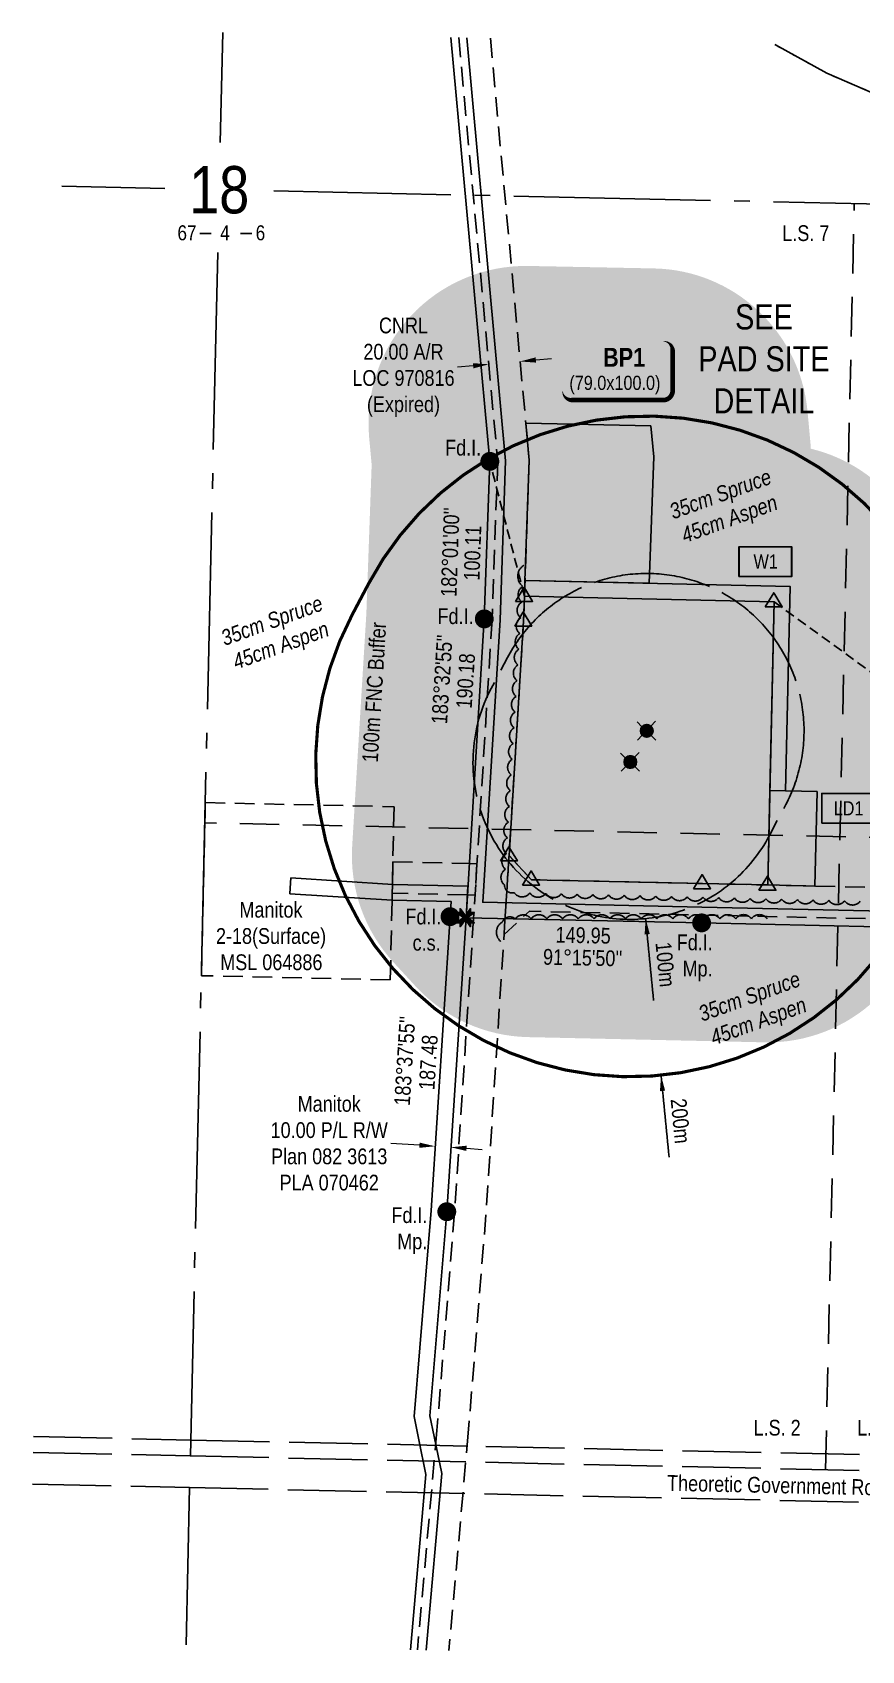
# Model space of a CAD drawing. Extents: x 397066 to 399449, y 6072699 to 6074917.
# Drawn here: x 397167 to 397694, y 6072749 to 6073777 of the extents above; entities that cross this region are included whole.
import ezdxf
from ezdxf.enums import TextEntityAlignment as Align

# ---------------------------------------------------------------- set-up
doc = ezdxf.new("R2010")
doc.units = 0
doc.header["$LTSCALE"] = 5
doc.header["$PDSIZE"] = 0.5
for name, pattern in [('0', [1, 1, 0]), ('foc-ACCESSROAD', [3.75, 2.5, -1.25]), ('foc-BUFFER', [16.75, 15, -1.75]), ('foc-LSD', [8, 5, -3]), ('foc-QUARTERLINE', [33, 25, -3, 2, -3]), ('foc-TIELINE', [1.875, 1.25, -0.625]), ('foc-UNSURVEYED', [12.5, 10, -2.5]), ('foc-WHEELTRACKS', [2, 0.4, -1.6])]:
    doc.linetypes.add(name, pattern=pattern)
doc.layers.get('Defpoints').update_dxf_attribs({"color": 9})
for name, color, linetype in [('10', 1, 'Continuous'), ('9', 3, 'Continuous'), ('AS-ROADS', 254, 'Continuous'), ('AUX-BUFFER', 7, 'foc-BUFFER'), ('C-AR', 13, 'foc-ACCESSROAD'), ('DETAIL-T', 7, 'Continuous'), ('F-AR', 190, 'foc-ACCESSROAD'), ('F-RW', 190, 'Continuous'), ('F-WS', 190, 'foc-ACCESSROAD'), ('L-BD', 7, 'Continuous'), ('L-MON', 1, 'Continuous'), ('L-QSEC', 8, 'foc-QUARTERLINE'), ('L-ROAD-T', 7, 'Continuous'), ('L-SECLBL', 7, 'Continuous'), ('L-SECTION-LSD', 7, 'foc-LSD'), ('L-TIE', 7, 'foc-TIELINE'), ('L-USEC', 7, 'foc-UNSURVEYED'), ('P-BUFFER-H 30m', 51, 'Continuous'), ('P-BUFFER-T', 40, 'Continuous'), ('P-PROPOSED', 10, 'Continuous'), ('P-PROPOSED-H', 21, 'Continuous'), ('P-TEMP-BLOCKS', 250, 'Continuous'), ('P-TEMP-BLUE', 146, 'Continuous'), ('T-BUSH', 110, '0'), ('T-BUSH-T', 110, 'Continuous'), ('T-WATER-P3', 160, 'foc-WHEELTRACKS')]:
    doc.layers.add(name, color=color, linetype=linetype)
for name, color, linetype, lineweight in [('C-AR-T', 13, 'Continuous', 9), ('F-RW-T', 190, 'Continuous', 9), ('F-WS-T', 190, 'Continuous', 9)]:
    doc.layers.add(name, color=color, linetype=linetype, lineweight=lineweight)
doc.layers.add('P-TEMP-BLUE-H', color=7, linetype='Continuous', true_color=0x99e6ff)
doc.styles.add('100L', font='', dxfattribs={"height": 11})
doc.styles.add('80', font='', dxfattribs={"height": 10})
doc.styles.add('80CG', font='', dxfattribs={"height": 10})
doc.styles.add('80L', font='', dxfattribs={"height": 10})
doc.styles.add('BOLD', font='')
doc.styles.add('foc-LtypeFont', font='', dxfattribs={"height": 7.349999999999999})
doc.styles.add('SIMPLEX', font='')
doc.styles.get('100L').set_extended_font_data('Arial Narrow')
doc.styles.get('80').set_extended_font_data('Arial Narrow')
doc.styles.get('80CG').set_extended_font_data('Arial Narrow')
doc.styles.get('80L').set_extended_font_data('Arial Narrow')
doc.styles.get('BOLD').set_extended_font_data('Arial Narrow', bold=True)
doc.styles.get('foc-LtypeFont').set_extended_font_data('Arial Narrow')
doc.styles.get('SIMPLEX').set_extended_font_data('Arial Narrow')
doc.linetypes.add('foc-TOPO-flowdirection-NOLINE', pattern='A,0,[">",foc-LtypeFont,S=0.3,R=0,X=0,Y=-0.945],-20,[">",foc-LtypeFont,S=0.3,R=0,X=0,Y=-0.945],0', length=20)
doc.dimstyles.new('CG2011', dxfattribs={"dimscale": 5, "dimtxt": 9, "dimasz": 2, "dimexe": 0.2, "dimexo": 0.0625, "dimgap": 0.5, "dimtad": 0, "dimtih": 1, "dimtoh": 1, "dimzin": 0, "dimdsep": 46, "dimtxsty": '80CG', "dimcen": 0.1, "dimse1": 1, "dimse2": 1, "dimclrd": 256, "dimclrt": 256, "dimaunit": 1, "dimadec": 4, "dimazin": 0, "dimtfac": 0.06, "dimtofl": 0, "dimtmove": 0, "dimatfit": 1, "dimfxl": 0.2, "dimtolj": 1, "dimtzin": 0, "dimlwd": -1, "dimarcsym": 0})
doc.dimstyles.new('Compass 5 000', dxfattribs={"dimscale": 5, "dimtxt": 9, "dimasz": 2, "dimexe": 0.2, "dimexo": 0.0625, "dimgap": 0.5, "dimtad": 0, "dimtih": 1, "dimtoh": 1, "dimzin": 0, "dimdsep": 46, "dimtxsty": '80CG', "dimcen": 0.1, "dimse1": 1, "dimse2": 1, "dimclrd": 256, "dimclrt": 256, "dimaunit": 1, "dimadec": 4, "dimazin": 0, "dimtfac": 0.06, "dimtofl": 0, "dimtmove": 0, "dimatfit": 1, "dimfxl": 0.2, "dimtolj": 1, "dimtzin": 0, "dimlwd": -1, "dimarcsym": 0})

# ---------------------------------------------------------------- blocks, each defined once
blk = doc.blocks.new('fdia')
at = {"color": 255, "const_width": 1}
blk.add_lwpolyline([(-0.5, 0, 1), (0.5, 0, 1)], format="xyb", close=True, dxfattribs=at)
blk = doc.blocks.new('Fdiaa')
blk.add_blockref('fdia', (0, 0))
blk = doc.blocks.new('fdib')
at = {"color": 1, "const_width": 1.6}
blk.add_lwpolyline([(-0.3999999999996362, 0, 0.9999999999999998), (0.3999999999996362, 0, 1)], format="xyb", close=True, dxfattribs=at)
at = {"color": 1}
blk.add_circle((0, 0), 0.8, dxfattribs=at)
blk = doc.blocks.new('Fdibb')
blk.add_blockref('fdib', (0, 0))
blk = doc.blocks.new('fdicc')
for name in ['Fdibb', 'Fdiaa']:
    blk.add_blockref(name, (0, 0))
blk = doc.blocks.new('FDI')
blk.add_blockref('fdicc', (0, 0))
blk = doc.blocks.new('TRIA')
blk.add_hatch(color=255).paths.add_polyline_path([(-0.0414550714867801, 1.521379340009161), (-1.474693147280959, -0.867350786313807), (1.391783004306489, -0.867350786313807)])
blk = doc.blocks.new('TRIAA')
blk.add_blockref('TRIA', (0, 0))
blk = doc.blocks.new('TRIB')
at = {"color": 1}
blk.add_lwpolyline([(-1.121455071486707, -0.6673507863138184), (-0.0414550714867801, 1.132649213686192), (1.038544928513147, -0.6673507863138184)], close=True, dxfattribs=at)
blk = doc.blocks.new('TRIBB')
blk.add_blockref('TRIB', (0, 0))
blk = doc.blocks.new('TRICC')
for name in ['TRIAA', 'TRIBB']:
    blk.add_blockref(name, (0, 0))
blk = doc.blocks.new('plspike')
blk.add_blockref('TRICC', (0, 0))
blk = doc.blocks.new('WC')
at = {"layer": 'L-MON'}
h = blk.add_hatch(color=255, dxfattribs=at)
h.dxf.hatch_style = 1
edge = h.paths.add_edge_path()
edge.add_arc((1e-16, -3.47e-14), 0.9, 0, 360)
at = {"layer": 'L-MON', "color": 240, "flags": 128}
for points in [[(-0.6221317521915455, 0.5029434191984639), (-1.231742929986921, 1.120400313844549)], [(0.5200624085104745, 0.6078939802747209), (1.126191209577769, 1.206321004927269)], [(-1.178786742863962, -1.184577638598091), (-0.5588098224687501, -0.5724784557627332)], [(1.15915571353878, -1.184577638598091), (0.5567817565693919, -0.5744511080601575)]]:
    blk.add_lwpolyline(points, dxfattribs=at)
at = {"layer": 'L-MON', "color": 240}
for radius in [0.8, 0.3730220647719884]:
    blk.add_circle((1e-16, -3.47e-14), radius, dxfattribs=at)
blk = doc.blocks.new('L-SECLBL')
at = {"layer": '9', "color": 7}
for p, q in [((-5.082139060913505, -27.83004804289613), (-12.28857354467345, -27.83004804289613)), ((20.70431141927111, -27.83004804289613), (13.49787693551116, -27.83004804289613))]:
    blk.add_line(p, q, dxfattribs=at)
at = {"layer": '10', "color": 2, "style": 'SIMPLEX'}
blk.add_attdef('SEC', text='', height=30, dxfattribs=at).set_placement((0, 0), align=Align.MIDDLE)
at = {"layer": '10', "color": 5, "style": '80L'}
blk.add_attdef('TWP', text='', height=9.5, dxfattribs=at).set_placement((-14.43410290347765, -27.36845155570791), align=Align.MIDDLE_RIGHT)
blk.add_attdef('RGE', text='', height=9.5, dxfattribs=at).set_placement((3.622123863462547, -27.36845155570791), align=Align.MIDDLE_CENTER)
blk.add_attdef('MER', text='', height=9.5, dxfattribs=at).set_placement((23.16775162027989, -27.36845155570791), align=Align.MIDDLE_LEFT)
blk = doc.blocks.new('*D434')
at = {"layer": 'Defpoints', "color": 0, "transparency": 16777216}
for p in [(397428.0243099066, 6073143.799837679), (397438.015477211, 6073143.142848925), (397423.1300540206, 6073069.370360624)]:
    blk.add_point(p, dxfattribs=at)
at = {"layer": 'F-RW-T', "transparency": 16777216}
for p, q in [((397413.1516040461, 6073070.026513126), (397394.910997014, 6073071.225959929)), ((397443.0996712996, 6073068.057219369), (397453.0781212742, 6073067.401066869))]:
    blk.add_line(p, q, dxfattribs=at)
for points in [[(397413.2609627963, 6073071.689588121), (397413.0422452959, 6073068.363438129), (397423.1300540206, 6073069.370360624)], [(397443.2090300499, 6073069.720294365), (397442.9903125495, 6073066.394144373), (397433.121221325, 6073068.71337187)]]:
    blk.add_solid(points, dxfattribs=at)
at = {"layer": 'F-RW-T', "transparency": 16777216, "insert": (397355.8250488557, 6073071.225959929), "char_height": 10, "attachment_point": 5, "style": '80CG'}
blk.add_mtext('\\A1;Manitok\\P10.00 P/L R/W\\PPlan 082 3613\\PPLA 070462', dxfattribs=at)
blk = doc.blocks.new('*D458')
at = {"layer": 'C-AR-T', "transparency": 16777216}
for p, q in [((397487.1108014339, 6073568.723739607), (397497.0686727457, 6073569.640690498)), ((397447.2787180179, 6073565.055880963), (397437.3208467059, 6073564.138930072))]:
    blk.add_line(p, q, dxfattribs=at)
for points in [[(397447.1258928693, 6073566.715526182), (397447.4315431664, 6073563.396235744), (397457.2365893298, 6073565.972831854)], [(397486.9579762854, 6073570.383384827), (397487.2636265825, 6073567.064094389), (397477.152930122, 6073567.806788716)]]:
    blk.add_solid(points, dxfattribs=at)
at = {"layer": 'Defpoints', "color": 0, "transparency": 16777216}
for p in [(397457.0987968679, 6073567.469225627), (397477.0151376601, 6073569.30318249), (397457.2365893298, 6073565.972831854)]:
    blk.add_point(p, dxfattribs=at)
at = {"layer": 'C-AR-T', "transparency": 16777216, "insert": (397403.0200281522, 6073564.138930073), "char_height": 10, "attachment_point": 5, "style": '80CG'}
blk.add_mtext('\\A1;CNRL\\P20.00 A/R\\PLOC 970816\\P(Expired)', dxfattribs=at)
blk = doc.blocks.new('TEMP')
h = blk.add_hatch(color=255)
h.dxf.hatch_style = 1
h.paths.add_polyline_path([(-5.274161e-10, 0.2514284397220763), (-0.6656854269836912, 1.152061669657268), (-0.6656854269836914, 0.6656854303339061), (-1.152061663105632, 0.6656854303339061), (-0.2514284404497629, 5.273253e-10), (-1.152061661774314, -0.665685419564579), (-0.6656854224511335, -0.6656854195645793), (-0.6656854224511335, -1.152061655686338), (-5.273251e-10, -0.2514284436956587), (0.6656854183820542, -1.152061663420681), (0.6656854183820542, -0.6656854208922597), (1.152061656810019, -0.6656854053035205), (0.2514284429676993, 5.273253e-10), (1.152061671303363, 0.6656854258011663), (0.6656854287749412, 0.6656854258011663), (0.6656854131859291, 1.15206166422904)])
h.paths.add_polyline_path([(0.5656854229146121, 0.8485281473411305), (0.5656854319800914, 0.5656854258011663), (0.8485281444547581, 0.5656854258011663), (0.0831890339399251, 0), (0.8485281399220186, -0.5656854150320215), (0.5656854183820542, -0.5656854240973189), (0.5656854183820542, -0.8485281365719859), (0, -0.08318903609469999), (-0.5656854224511337, -0.8485281320390644), (-0.5656854224511337, -0.5656854195645792), (-0.8485281349258001, -0.5656854195645794), (-0.0831890328488955, 0), (-0.8485281394583584, 0.5656854303339058), (-0.5656854269836913, 0.5656854303339061), (-0.5656854269836913, 0.8485281428085727), (0, 0.0831890306941206)], flags=16)
h = blk.add_hatch(color=1)
h.dxf.hatch_style = 1
h.paths.add_polyline_path([(0, 0.0831890306941205), (-0.5656854269836911, 0.8485281428085727), (-0.5656854269836912, 0.5656854303339061), (-0.8485281394583578, 0.5656854303339061), (-0.0831890328488953, -1e-16), (-0.8485281349258001, -0.5656854195645793), (-0.5656854224511337, -0.5656854195645793), (-0.5656854224511337, -0.848528132039064), (0, -0.08318903609469999), (0.5656854183820542, -0.8485281365719856), (0.5656854183820542, -0.5656854240973191), (0.8485281399220184, -0.5656854150320213), (0.0831890339399251, -1e-16), (0.8485281444547581, 0.5656854258011663), (0.5656854319800914, 0.5656854258011663), (0.5656854229146121, 0.8485281473411308)])
at = {"color": 1}
for p, q in [((-0.0831890328488953, 0), (0.0831890339399252, 0)), ((0, 0.0831890306941205), (0, -0.08318903609469999))]:
    blk.add_line(p, q, dxfattribs=at)
at = {"color": 255, "flags": 128}
blk.add_lwpolyline([(-0.251428440449763, 5.27325e-10), (-1.152061663105632, 0.6656854303339061), (-0.6656854269836914, 0.6656854303339061), (-0.6656854269836914, 1.152061669657268), (-5.274159999999999e-10, 0.2514284397220763), (0.6656854131859291, 1.15206166422904), (0.6656854287749412, 0.6656854258011663), (1.152061671303363, 0.6656854258011663), (0.2514284429676991, 5.27325e-10), (1.152061656810019, -0.6656854053035204), (0.6656854183820542, -0.6656854208922596), (0.6656854183820542, -1.152061663420681), (-5.27325e-10, -0.2514284436956586), (-0.6656854224511335, -1.152061655686338), (-0.6656854224511335, -0.6656854195645793), (-1.152061661774314, -0.6656854195645793)], close=True, dxfattribs=at)
at = {"color": 1, "flags": 128}
blk.add_lwpolyline([(-0.0831890328488953, 0), (-0.8485281394583578, 0.5656854303339061), (-0.5656854269836913, 0.5656854303339061), (-0.5656854269836913, 0.8485281428085727), (0, 0.0831890306941205), (0.5656854229146121, 0.8485281473411305), (0.5656854319800914, 0.5656854258011663), (0.8485281444547581, 0.5656854258011663), (0.0831890339399252, 0), (0.8485281399220184, -0.5656854150320214), (0.5656854183820542, -0.5656854240973189), (0.5656854183820542, -0.8485281365719856), (0, -0.08318903609469999), (-0.5656854224511335, -0.848528132039064), (-0.5656854224511335, -0.5656854195645792), (-0.8485281349258001, -0.5656854195645792)], close=True, dxfattribs=at)
blk = doc.blocks.new('Temp_Area5')
at = {"true_color": 0x99e6ff}
h = blk.add_hatch(color=141, dxfattribs=at)
h.dxf.hatch_style = 1
h.paths.add_polyline_path([(-16.82711371331243, -9.436567862801894), (16.33187767662457, -9.436567862801894), (16.33187767662457, 9.053714016554295), (-16.82711371331243, 9.053714016554295)])
at = {"color": 250}
for points in [[(-17.02711371331247, -9.636567862801712), (16.53187767662462, -9.636567862801712), (16.53187767662462, 9.253714016554113), (-17.02711371331247, 9.253714016554113)], [(-16.92711371331245, -9.536567862801803), (16.43187767662459, -9.536567862801803), (16.43187767662459, 9.153714016554204), (-16.92711371331245, 9.153714016554204)]]:
    blk.add_lwpolyline(points, close=True, dxfattribs=at)
at = {"color": 250, "style": '80L'}
blk.add_attdef('TEMPORARY', text='', height=9, dxfattribs=at).set_placement((0.001048257894581184, -0.1484938545327168), align=Align.MIDDLE_CENTER)
blk = doc.blocks.new('*U517')
at = {"true_color": 0x99e6ff}
h = blk.add_hatch(color=141, dxfattribs=at)
edge = h.paths.add_edge_path()
edge.add_line((-28.99999999999999, -18.91477355360985), (28.99999999999999, -18.91477355360985))
edge.add_arc((28.99999999999999, -12.91477355360985), 6, 270, 360)
edge.add_line((34.99999999999999, -12.91477355360985), (34.99999999999999, 12.5))
edge.add_arc((28.99999999999999, 12.5), 6, 0, 90)
edge.add_line((28.99999999999999, 18.5), (-28.99999999999999, 18.5))
edge.add_arc((-28.99999999999999, 12.5), 6, 90, 180)
edge.add_line((-34.99999999999999, 12.5), (-34.99999999999999, -12.91477355360985))
edge.add_arc((-28.99999999999999, -12.91477355360985), 6, 180, 270)
at = {"color": 250, "flags": 128}
blk.add_lwpolyline([(-28.99999999999999, -18.91477355360985, 3, 3, 0), (28.99999999999999, -18.91477355360985, 3, 3, 0.414213562373095), (34.99999999999999, -12.91477355360985, 3, 3, 0), (34.99999999999999, 12.5, 3, 0, 0.414213562373095), (28.99999999999999, 18.5, 0, 0, 0), (-28.99999999999999, 18.5, 0, 0, 0.414213562373095), (-34.99999999999999, 12.5, 0, 0, 0), (-34.99999999999999, -12.91477355360985, 0, 3, 0.414213562373095)], format="xyseb", close=True, dxfattribs=at)
at = {"flags": 128}
blk.add_lwpolyline([(-11.75173903616871, -41.25181558809643, 0, 7.499999999999999, 0), (-3.398394867633905e-15, 0, 0, 0, 0)], format="xyseb", dxfattribs=at)
at = {"color": 250}
for tag, p, height, style in [('TEMP_AREA_W1_001', (-9.212824010914055, 2.244292974654144), 12, 'BOLD'), ('ENTER_TEXT_001', (-30.65893587994544, -12.47010782646594), 9, '80')]:
    blk.add_attdef(tag, p, '', height=height, dxfattribs=dict(at, style=style))

msp = doc.modelspace()

# ---------------------------------------------------------------- hatches: boundary and pattern name
at = {"layer": 'P-BUFFER-H 30m'}
h = msp.add_hatch(color=256, dxfattribs=at)
h.dxf.hatch_style = 1
edge = h.paths.add_edge_path()
edge.add_arc((397638.4900000005, 6073415.192999999), 99.96222499957696, -1.269988030897082, 76.47804161488409, ccw=False)
edge.add_line((397738.4276698767, 6073412.977471468), (397734.4396698766, 6073233.087471469))
edge.add_arc((397634.5020000007, 6073235.303), 99.96222499968397, 268.72706199225786, 358.73001196909917, ccw=False)
edge.add_line((397632.281326001, 6073135.365444328), (397590.7883260009, 6073136.287444322))
edge.add_line((397590.7883260009, 6073136.287444322), (397482.0815201037, 6073138.680997643))
edge.add_arc((397484.2820000001, 6073238.618999999), 99.96222499898447, 222.6118653275808, 268.73863956486196, ccw=False)
edge.add_line((397410.7141109978, 6073170.941735467), (397396.6401109978, 6073186.240735464))
edge.add_arc((397470.2080000002, 6073253.917999997), 99.96222499997774, 176.5108711244621, 222.6118653279059, ccw=False)
edge.add_line((397370.4310686177, 6073260.001616584), (397379.4474628918, 6073407.878811001))
edge.add_line((397379.4474628918, 6073407.878811001), (397379.9573502544, 6073422.282439956))
edge.add_arc((397479.8569999984, 6073418.746000001), 99.9622249978477, 175.1052703150921, 177.9725803980665, ccw=False)
edge.add_arc((397480.2108074948, 6073428.740583508), 99.96222500320265, 177.9575064520182, 180.8398904815604, ccw=False)
edge.add_line((397380.3120916048, 6073432.303305938), (397382.8060212242, 6073502.233077732))
edge.add_line((397382.8060212242, 6073502.233077732), (397381.2310362472, 6073519.337044725))
edge.add_arc((397480.77213351, 6073528.503089821), 99.96222500016253, 88.8699017446695, 185.2611318187953, ccw=False)
edge.add_line((397482.7436541439, 6073628.445871118), (397562.1922266772, 6073626.878629361))
edge.add_arc((397560.2207060434, 6073526.935848065), 99.96222499975394, 5.261131818819877, 88.8699017446923, ccw=False)
edge.add_line((397659.7618033057, 6073536.10189316), (397661.572834081, 6073516.434524229))
edge.add_arc((397562.0317368009, 6073507.268479133), 99.96222501737738, 2.9335445276503833, 5.261131817886792, ccw=False)
at = {"layer": 'P-PROPOSED-H'}
h = msp.add_hatch(color=256, dxfattribs=at)
h.dxf.hatch_style = 1
h.paths.add_polyline_path([(397479.8570000005, 6073418.746), (397638.4900000005, 6073415.193), (397634.5020000004, 6073235.303), (397593.009, 6073236.225), (397484.2820000005, 6073238.619), (397470.2080000004, 6073253.917999992), (397479.3020000005, 6073403.068)])
at = {"layer": 'P-TEMP-BLUE-H'}
h = msp.add_hatch(color=256, dxfattribs=at)
h.dxf.hatch_style = 1
h.paths.add_polyline_path([(397560.2207060431, 6073526.935848065), (397562.0317368183, 6073507.268479133), (397559.168100329, 6073426.97212889), (397480.2108074917, 6073428.740583508), (397482.9321193214, 6073505.04615114), (397480.7721335098, 6073528.503089822)])
h = msp.add_hatch(color=256, dxfattribs=at)
h.dxf.hatch_style = 1
h.paths.add_polyline_path([(397635.8318194585, 6073295.288261359), (397638.4900000005, 6073415.193), (397479.8570000005, 6073418.746), (397480.2108074917, 6073428.740583508), (397648.7091295221, 6073424.966623876), (397645.8293630182, 6073295.066624782)])
h = msp.add_hatch(color=256, dxfattribs=at)
h.dxf.hatch_style = 1
h.paths.add_polyline_path([(397634.5020000004, 6073235.303), (397664.4946306795, 6073234.638090272), (397665.8244501376, 6073294.62335163), (397635.8318194585, 6073295.288261359)])

# ---------------------------------------------------------------- linework, layer by layer
at = {"layer": 'AS-ROADS', "const_width": 5.000000000000007, "flags": 128}
msp.add_lwpolyline([(397457.422, 6073209.307), (397461.625, 6073276.564), (397461.9430000005, 6073278.917), (397465.9580000004, 6073348.431), (397469.8810000005, 6073403.247), (397471.8440000004, 6073444.07)], dxfattribs=at)
at = {"layer": 'AUX-BUFFER', "color": 251, "linetype": 'foc-BUFFER', "const_width": 1.999244500000002, "flags": 128}
msp.add_lwpolyline([(397723.9343632231, 6073220.067464819), (397734.3719989975, 6073239.833042999, 0.4142135623730949), (397650.9403457637, 6073509.978801164, 0.414213562373095), (397380.7945875992, 6073426.54714793), (397370.3569518248, 6073406.78156975, 0.4142135623730951), (397453.7886050586, 6073136.635811585, 0.4142135623730951)], format="xyb", close=True, dxfattribs=at)
at = {"layer": 'AUX-BUFFER', "color": 251, "linetype": 'foc-BUFFER', "flags": 128}
msp.add_lwpolyline([(397508.5641846915, 6073221.207835599, 0.3882064452299058), (397635.5400103735, 6073266.745991048), (397645.9776461479, 6073286.511569231, 0.9999999999999999), (397469.1889404488, 6073379.868621698), (397458.7513046744, 6073360.103043518, 0.4407079054222672), (397508.5641846915, 6073221.207835599, 0.4407079054222672)], format="xyb", close=True, dxfattribs=at)
at = {"layer": 'C-AR'}
for points in [[(397438.1244047844, 6073773.526667867), (397462.8991424356, 6073504.478834873), (397459.3622454404, 6073404.043071503), (397447.565402658, 6073214.113364032), (397435.4909194807, 6073027.257455734), (397424.2597553859, 6072888.757913332), (397411.8569892783, 6072749.48203892)], [(397458.2501098227, 6073773.086978177), (397482.9321193214, 6073505.04615114), (397479.3410123049, 6073403.07100878), (397467.5259865841, 6073212.848555171), (397455.439326335, 6073025.804203376), (397444.1885302062, 6072887.062564277), (397431.8977224131, 6072749.043916842)]]:
    msp.add_lwpolyline(points, dxfattribs=at)
at = {"layer": 'F-AR'}
msp.add_lwpolyline([(397443.4919172142, 6073228.968681639), (397395.8418711314, 6073230.02667658), (397396.0320687917, 6073235.083364956), (397396.2785629474, 6073250.011732061), (397444.8094331262, 6073248.935093052), (397449.7027652859, 6073248.828670179), (397448.4813995388, 6073228.860955639), (397443.4919172142, 6073228.968681639)], close=True, dxfattribs=at)
at = {"layer": 'F-AR', "flags": 128}
msp.add_lwpolyline([(398202.8171355451, 6073202.739643629), (397929.8899973066, 6073208.738878592), (397592.5692734459, 6073216.23189462), (397483.0612912385, 6073218.648560055), (397466.9423903655, 6073203.8172451), (397467.9074116868, 6073218.989516742), (397470.0850311183, 6073254.049289024), (397484.2828185289, 6073238.61891561), (397593.0103672278, 6073236.219473091), (397930.3339865279, 6073228.726392961), (397932.7300142649, 6073228.67372567), (397932.6168518792, 6073223.676894668), (398203.1560879364, 6073217.730148565)], dxfattribs=at)
at = {"layer": 'F-RW'}
for points in [[(397433.121143161, 6073773.635974973), (397457.8910000005, 6073504.337), (397454.368, 6073404.286), (397442.7617142483, 6073214.538578871), (397592.4590000004, 6073211.235000001), (397929.7790000004, 6073203.742), (398202.7041514146, 6073197.74280865)], [(397443.1797739592, 6073773.41622236), (397467.9033841862, 6073504.620042599), (397464.3534766496, 6073403.804885365), (397453.3738824177, 6073224.303041703), (397592.6795468914, 6073221.228789239), (397930.0009946127, 6073213.735757183), (398202.9301196755, 6073207.736478607)], [(397407.4868706649, 6072749.577576615), (397417.2197597044, 6072860.992237682), (397412.7433464615, 6072882.980433043), (397409.7534342802, 6072897.666917419), (397420.5753468273, 6073028.531907894), (397432.6232233904, 6073215.189932543), (397433.2693692979, 6073224.833284102), (397395.7879778739, 6073225.690946271), (397330.9068280073, 6073229.791604886), (397330.8431335558, 6073229.795630548), (397331.4736629098, 6073239.771947353), (397331.5373573611, 6073239.767921697), (397396.2177550915, 6073235.679951137), (397443.9880077504, 6073234.586855686), (397442.7617142483, 6073214.538578871), (397430.5450000004, 6073027.798), (397419.8331526322, 6072898.263983009), (397422.5386424783, 6072884.974584546), (397427.3041885979, 6072861.566165037), (397417.5020361303, 6072749.358629281)]]:
    msp.add_lwpolyline(points, dxfattribs=at)
at = {"layer": 'F-WS'}
msp.add_lwpolyline([(397394.6406092736, 6073175.056852224), (397274.7213340135, 6073177.70215526), (397277.1336893969, 6073287.62215694), (397397.0425897873, 6073284.992671779), (397396.2785910229, 6073250.013012039), (397396.0320968672, 6073235.08464494), (397395.8418992073, 6073230.027956564), (397395.7335258865, 6073225.087136149), (397394.6406092736, 6073175.056852224)], close=True, dxfattribs=at)
at = {"layer": 'L-QSEC', "flags": 128}
for points in [[(397288.213240102, 6073776.8018025), (397286.6184359522, 6073706.847489423)], [(397251.4242135838, 6073677.619460521), (397185.9964899706, 6073679.048871092)], [(398093.0260488194, 6073659.232842528), (397320.663896726, 6073676.106769423)], [(397285.0236159195, 6073636.892479663), (397267.6027737093, 6072872.746581189)], [(397267.1444496677, 6072852.63179314), (397264.8668997895, 6072752.695474424)]]:
    msp.add_lwpolyline(points, dxfattribs=at)
at = {"layer": 'L-SECLBL'}
for p, q in [((397457.8910000004, 6073504.337), (397462.8991424356, 6073504.478834873)), ((397454.368, 6073404.286), (397459.3622454404, 6073404.043071503))]:
    msp.add_line(p, q, dxfattribs=at)
at = {"layer": 'L-SECTION-LSD', "flags": 128}
for points in [[(397671.2061935263, 6072863.930698247), (397689.4804807421, 6073668.049170977)], [(398083.9347882115, 6073257.173458522), (397276.7688431871, 6073274.806040308)]]:
    msp.add_lwpolyline(points, dxfattribs=at)
at = {"layer": 'L-TIE', "flags": 128}
for points in [[(397479.8570000005, 6073418.746), (397457.9070000005, 6073504.344)], [(397638.4900000005, 6073415.193), (397929.7790000004, 6073203.742)]]:
    msp.add_lwpolyline(points, dxfattribs=at)
at = {"layer": 'L-USEC', "flags": 128}
for points in [[(397167.8936871244, 6072884.979013059), (397267.8025261086, 6072882.799616402)], [(397267.8034030281, 6072882.799597261), (398075.0481406808, 6072865.167003571)], [(397167.6645177561, 6072874.926620104), (397267.5832399905, 6072872.747007855)], [(397267.5838247004, 6072872.746995091), (398074.828562353, 6072855.114401402)], [(397167.2059511035, 6072854.811836787), (397267.1444496677, 6072852.63179314)], [(397267.1444496677, 6072852.63179314), (398074.3891873198, 6072834.99919945)]]:
    msp.add_lwpolyline(points, dxfattribs=at)
at = {"layer": 'P-PROPOSED', "flags": 128}
msp.add_lwpolyline([(397479.8570000005, 6073418.746), (397638.4900000005, 6073415.193), (397634.5020000004, 6073235.303), (397593.009, 6073236.225), (397484.2820000005, 6073238.619), (397470.2080000004, 6073253.917999992), (397479.3020000005, 6073403.068)], close=True, dxfattribs=at)
at = {"layer": 'P-TEMP-BLUE', "flags": 128}
for points in [[(397560.2207060431, 6073526.935848065), (397562.0317368183, 6073507.268479133), (397559.168100329, 6073426.97212889), (397480.2108074917, 6073428.740583508), (397482.9321193214, 6073505.04615114), (397480.7721335098, 6073528.503089822)], [(397635.8318194585, 6073295.288261359), (397638.4900000005, 6073415.193), (397479.8570000005, 6073418.746), (397480.2108074917, 6073428.740583508), (397648.7091295221, 6073424.966623876), (397645.8293630182, 6073295.066624782)]]:
    msp.add_lwpolyline(points, close=True, dxfattribs=at)
at = {"layer": 'P-TEMP-BLUE'}
msp.add_lwpolyline([(397634.5020000004, 6073235.303), (397664.4946306795, 6073234.638090272), (397665.8244501376, 6073294.62335163), (397635.8318194585, 6073295.288261359)], close=True, dxfattribs=at)
at = {"layer": 'T-BUSH', "flags": 128}
for points in [[(397693.2963413541, 6073225.067053798, -0.52056705), (397683.2994953624, 6073225.318191643, -0.52056705), (397673.3026493707, 6073225.569329489, -0.52056705), (397663.3058033785, 6073225.820467334, -0.52056705), (397653.3089573872, 6073226.071605179, -0.52056705), (397643.3121113955, 6073226.322743026, -0.52056705), (397633.3152654032, 6073226.573880871, -0.52056705), (397623.318419412, 6073226.825018716, -0.52056705), (397613.3215734203, 6073227.076156561, -0.52056705), (397603.3247274285, 6073227.327294407, -0.52056705), (397593.3278814367, 6073227.578432253, -0.52056705), (397583.3308271021, 6073227.821113002, -0.52056705), (397573.3337416642, 6073228.062531222, -0.52056705), (397563.3366562272, 6073228.303949441, -0.52056705), (397553.3395707898, 6073228.54536766, -0.52056705), (397543.3424853524, 6073228.786785879, -0.52056705), (397533.3453999149, 6073229.028204098, -0.52056705), (397523.3483144775, 6073229.269622318, -0.52056705), (397513.35122904, 6073229.511040537, -0.52056705), (397503.3541436021, 6073229.752458756, -0.52056705), (397493.3570581651, 6073229.993876975, -0.52056705), (397483.3599727277, 6073230.235295194, -0.52056705), (397473.3628872903, 6073230.476713413, -0.52056705), (397467.277575383, 6073235.29859313, -0.52056705), (397467.8828210535, 6073245.280260209, -0.52056705), (397468.4880667235, 6073255.261927289, -0.52056705), (397469.0933123935, 6073265.243594368, -0.52056705), (397469.6985580635, 6073275.225261447, -0.52056705), (397470.3038037336, 6073285.206928526, -0.52056705), (397470.9090494035, 6073295.188595605, -0.52056705), (397471.5142950735, 6073305.170262684, -0.52056705), (397472.1195407435, 6073315.151929763, -0.52056705), (397472.7247864135, 6073325.133596842, -0.52056705), (397473.3300320836, 6073335.115263922, -0.52056705), (397473.935277753, 6073345.096931001, -0.52056705), (397474.5405234235, 6073355.07859808, -0.52056705), (397475.1457690931, 6073365.060265159, -0.52056705), (397475.7510147635, 6073375.041932238, -0.52056705), (397476.3562604336, 6073385.023599317, -0.52056705), (397476.9615061035, 6073395.005266396, -0.52056705), (397477.5667517735, 6073404.986933475, -0.52056705), (397478.1719974435, 6073414.968600555, -0.52056705), (397478.7772431136, 6073424.950267634, -0.52056705), (397479.592500124, 6073438.395426298, -0.52056705)], [(397634.0984235751, 6073213.866000979, 0.52056705), (397624.0984268378, 6073213.857922398, 0.52056705), (397614.0984301015, 6073213.849843808, 0.52056705), (397604.0984333646, 6073213.841765233, 0.52056705), (397594.0984366278, 6073213.833686651, 0.52056705), (397584.0984398905, 6073213.825608069, 0.52056705), (397574.0984431542, 6073213.817529486, 0.52056705), (397564.0984464173, 6073213.809450905, 0.52056705), (397554.0984496805, 6073213.801372322, 0.52056705), (397544.0984529432, 6073213.793293741, 0.52056705), (397534.0984562068, 6073213.785215158, 0.52056705), (397524.09845947, 6073213.777136576, 0.52056705), (397514.0984627332, 6073213.769057994, 0.52056705), (397504.0984659964, 6073213.760979412, 0.52056705), (397494.0984692596, 6073213.75290083, 0.52056705), (397484.0984725227, 6073213.744822248, 0.52056705), (397474.0984757859, 6073213.736743665, 0.52056705), (397465.8603782365, 6073211.809592876, 0.52056705), (397464.7968732227, 6073199.495858834, 0.52056705)]]:
    msp.add_lwpolyline(points, format="xyb", dxfattribs=at)
at = {"layer": 'T-WATER-P3', "flags": 128}
msp.add_lwpolyline([(397996.2428548571, 6073563.724048387), (397970.7278912962, 6073595.255301288), (397941.3167484613, 6073619.636339433), (397935.061617183, 6073650.38257978), (397930.3135957018, 6073660.927373943), (397915.8208911301, 6073670.681097129), (397869.1456920053, 6073684.295411494), (397854.4277388596, 6073691.918579075), (397834.5087653057, 6073696.826472923), (397743.9046973648, 6073719.83948642), (397672.1196186993, 6073750.821172767), (397639.367580809, 6073768.822280368), (397638.9356842945, 6073769.139509795)], dxfattribs=at)

# ---------------------------------------------------------------- block references
at = {"layer": 'L-MON'}
for name, p, xscale, yscale, zscale in [('FDI', (397457.8910000005, 6073504.337), 5.000000000000007, 5.000000000000007, 5.000000000000007), ('FDI', (397457.9070000005, 6073504.344), 5.000000000000007, 5.000000000000007, 5.000000000000007), ('plspike', (397479.8570000005, 6073418.746), 5.000000000000007, 5.000000000000007, 5.000000000000007), ('plspike', (397638.4900000005, 6073415.193), 5.000000000000007, 5.000000000000007, 5.000000000000007), ('FDI', (397454.368, 6073404.286), 5.000000000000007, 5.000000000000007, 5.000000000000007), ('plspike', (397479.3020000005, 6073403.068), 5.000000000000007, 5.000000000000007, 5.000000000000007), ('WC', (397557.5830904254, 6073333.21576814), 5.000000000000007, 5.000000000000007, 5.000000000000007), ('WC', (397547.1456575242, 6073313.424517285), 4.998111250000004, 4.998111250000004, 4.998111250000004), ('plspike', (397470.2080000004, 6073253.917999992), 5.000000000000007, 5.000000000000007, 5.000000000000007), ('plspike', (397484.2820000005, 6073238.619), 5.000000000000007, 5.000000000000007, 5.000000000000007), ('plspike', (397593.009, 6073236.225), 5.000000000000007, 5.000000000000007, 5.000000000000007), ('plspike', (397634.5020000004, 6073235.303), 5.000000000000007, 5.000000000000007, 5.000000000000007), ('FDI', (397432.6120000005, 6073215.196), 5.000000000000007, 5.000000000000007, 5.000000000000007), ('TEMP', (397442.3590510444, 6073214.553961009), 4.998111250000005, 4.998111250000005, 4.998111250000005), ('FDI', (397592.4590000004, 6073211.235), 5.000000000000007, 5.000000000000007, 5.000000000000007), ('FDI', (397430.5450000004, 6073027.798), 5.000000000000007, 5.000000000000007, 5.000000000000007)]:
    msp.add_blockref(name, p, dxfattribs=dict(at, xscale=xscale, yscale=yscale, zscale=zscale))
at = {"layer": 'L-SECLBL'}
msp.add_blockref('L-SECLBL', (397285.9349126645, 6073676.865499427), dxfattribs=at).add_auto_attribs({'SEC': '18', 'TWP': '67', 'RGE': '4', 'MER': '6'})
at = {"layer": 'P-TEMP-BLOCKS', "xscale": 0.99962225, "yscale": 0.99962225, "zscale": 0.99962225}
for name, p, values in [('*U517', (397539.067917253, 6073562.173869354), {'TEMP_AREA_W1_001': 'BP1', 'ENTER_TEXT_001': '(79.0x100.0)'}), ('Temp_Area5', (397633.1720507838, 6073440.854605128), {'TEMPORARY': 'W1'}), ('Temp_Area5', (397685.8418185136, 6073284.159052163), {'TEMPORARY': 'LD1'})]:
    msp.add_blockref(name, p, dxfattribs=at).add_auto_attribs(values)

# ---------------------------------------------------------------- texts
at = {"layer": 'AUX-BUFFER', "char_height": 9.996222500000007, "attachment_point": 1, "rotation": 275.60008889202487, "style": '80L'}
for s, insert in [('100m', (397573.0683813447, 6073199.573038816)), ('200m', (397582.6824114046, 6073100.16222313))]:
    msp.add_mtext_dynamic_manual_height_columns(s, width=6.846909600560616, gutter_width=45, heights=[0], dxfattribs=dict(at, insert=insert))
at = {"layer": 'DETAIL-T', "color": 3, "insert": (397632.060317279, 6073569.457593762), "char_height": 15.99395600000002, "width": 82.66082310160999, "attachment_point": 5, "style": '80CG'}
msp.add_mtext('SEE\\PPAD SITE\\PDETAIL', dxfattribs=at)
at = {"layer": 'F-WS-T', "insert": (397283.6461404144, 6073224.567537358), "char_height": 9.99622250000001, "attachment_point": 1, "style": '80L'}
msp.add_mtext_dynamic_manual_height_columns('\\pi15.11539;Manitok\\P\\pi0.22334;2-18(Surface)\\P\\pi2.94741;MSL 064886', width=69.43833560709413, gutter_width=50, heights=[0], dxfattribs=at)
at = {"layer": 'L-BD', "style": '80L'}
for s, rotation, p in [("182°01'00''", 87.9832999999993, (397432.6726167738, 6073446.665313551)), ('100.11', 87.9832999999993, (397446.9084111757, 6073446.164042164)), ("183°32'55''", 86.37829999999646, (397427.4982201493, 6073365.853623371)), ('190.18', 86.37829999999646, (397442.4626089676, 6073364.906463457)), ('149.95', 358.7332999999966, (397517.199095292, 6073203.4003898)), ("91°15'50''", 358.7332999999966, (397516.8841999463, 6073189.159253743)), ("183°37'55''", 86.38029999999844, (397403.8057116533, 6073123.564327741)), ('187.48', 86.38029999999844, (397418.7701334446, 6073122.617688918))]:
    msp.add_text(s, height=9.99622250000001, rotation=rotation, dxfattribs=at).set_placement(p, align=Align.MIDDLE)
at = {"layer": 'L-MON', "char_height": 9.99622250000001, "attachment_point": 1, "style": '80L'}
for s, insert in [('Fd.I.', (397429.4786575509, 6073518.040900282)), ('Fd.I.', (397424.6259441435, 6073411.026979664)), ('\\pi1.06973;Fd.I.\\P\\pi5.64508;c.s.', (397403.1727158953, 6073220.272831175)), ('\\pi1.06973;Fd.I.\\P\\pi4.78592;Mp.', (397575.5708533687, 6073203.86571901)), ('\\pi1.06973;Fd.I.\\P\\pi4.78592;Mp.', (397394.2828203354, 6073030.627057927))]:
    msp.add_mtext_dynamic_manual_height_columns(s, width=22.04406548431105, gutter_width=50, heights=[0], dxfattribs=dict(at, insert=insert))
at = {"layer": 'L-ROAD-T', "style": '80L'}
msp.add_text('Theoretic Government Road Allowance', height=9.99622250000001, rotation=358.7486910424162, dxfattribs=at).set_placement((397670.4167058978, 6072853.407357113), align=Align.MIDDLE_CENTER)
at = {"layer": 'P-BUFFER-T', "insert": (397376.7100425748, 6073313.574625061), "char_height": 9.996222500000007, "attachment_point": 1, "rotation": 86.51087112446726, "style": '80L'}
msp.add_mtext_dynamic_manual_height_columns('100m FNC Buffer', width=89.3837653478854, gutter_width=50, heights=[0], dxfattribs=at)
at = {"layer": 'T-BUSH-T', "char_height": 9.99622250000001, "attachment_point": 1, "rotation": 19.999999999999996, "style": '80L'}
for insert in [(397570.6105569751, 6073476.661549287), (397285.5763174065, 6073396.318632503), (397589.0376329064, 6073157.674599288)]:
    msp.add_mtext_dynamic_manual_height_columns('\\pi0.37635;{\\fArial Narrow|b0|i1|c0|p34;35cm Spruce \\P\\pi2.22763;45cm Aspen}', width=67.31009549795361, gutter_width=50, heights=[0], dxfattribs=dict(at, insert=insert))

# ---------------------------------------------------------------- dimensions: what is measured, and where the dimension line sits
at = {"layer": 'C-AR-T'}
dim = msp.add_aligned_dim(p1=(397477.01513766, 6073569.303182491), p2=(397457.0987968678, 6073567.469225628), distance=1.5027245560455909, text='CNRL\\P20.00 A/R\\PLOC 970816\\P(Expired)', dimstyle='Compass 5 000', dxfattribs=at)
dim.commit()
dim.dimension.update_dxf_attribs({"geometry": '*D458', "text_midpoint": (397403.0200281522, 6073564.138930073)})
at = {"layer": 'F-RW-T'}
dim = msp.add_linear_dim(base=(397423.1300540206, 6073069.370360624), p1=(397438.015477211, 6073143.142848926), p2=(397428.0243099066, 6073143.79983768), angle=176.23782020658183, text='Manitok\\P10.00 P/L R/W\\PPlan 082 3613\\PPLA 070462', dimstyle='Compass 5 000', dxfattribs=at)
dim.commit()
dim.dimension.update_dxf_attribs({"geometry": '*D434', "text_midpoint": (397355.8250488557, 6073071.225959929), "dimtype": 161})

# ---------------------------------------------------------------- leaders
at = {"layer": 'AUX-BUFFER', "path_type": 1}
for points in [[(397556.9004156529, 6073213.939387134), (397561.9900793173, 6073162.031810815)], [(397566.6551737816, 6073114.454256986), (397571.7448374462, 6073062.546680666)]]:
    msp.add_leader(points, dimstyle='CG2011', override={"dimasz": 2, "dimgap": 0.5, "dimtad": 0}, dxfattribs=at)

# ---------------------------------------------------------------- next in the draw order: texts
at = {"layer": 'L-SECTION-LSD', "char_height": 9.996222500000012, "attachment_point": 1, "style": '100L', "bg_fill": 3, "box_fill_scale": 1.5, "bg_fill_color": 256, "bg_fill_transparency": 0}
for s, width, insert in [('\\pi2.31691;L.S. 7', 30.88046951646811, (397641.3965206833, 6073654.29488804)), ('\\pi2.15123;L.S. 2', 30.65341976173791, (397623.3261046772, 6072895.624149395)), ('L.S. 1', 29.99119131044148, (397691.2598335544, 6072895.624149395))]:
    msp.add_mtext_dynamic_manual_height_columns(s, width=width, gutter_width=55, heights=[0], dxfattribs=dict(at, insert=insert))

# ---------------------------------------------------------------- next in the draw order: linework, layer by layer
at = {"layer": 'T-WATER-P3', "linetype": 'foc-TOPO-flowdirection-NOLINE', "flags": 128}
msp.add_lwpolyline([(397996.2428548571, 6073563.724048387), (397970.7278912962, 6073595.255301288), (397941.3167484613, 6073619.636339433), (397935.061617183, 6073650.38257978), (397930.3135957018, 6073660.927373943), (397915.8208911301, 6073670.681097129), (397869.1456920053, 6073684.295411494), (397854.4277388596, 6073691.918579075), (397834.5087653057, 6073696.826472923), (397743.9046973648, 6073719.83948642), (397672.1196186993, 6073750.821172767), (397639.367580809, 6073768.822280368), (397638.9356842945, 6073769.139509795)], dxfattribs=at)

doc.saveas('drawing.dxf')
